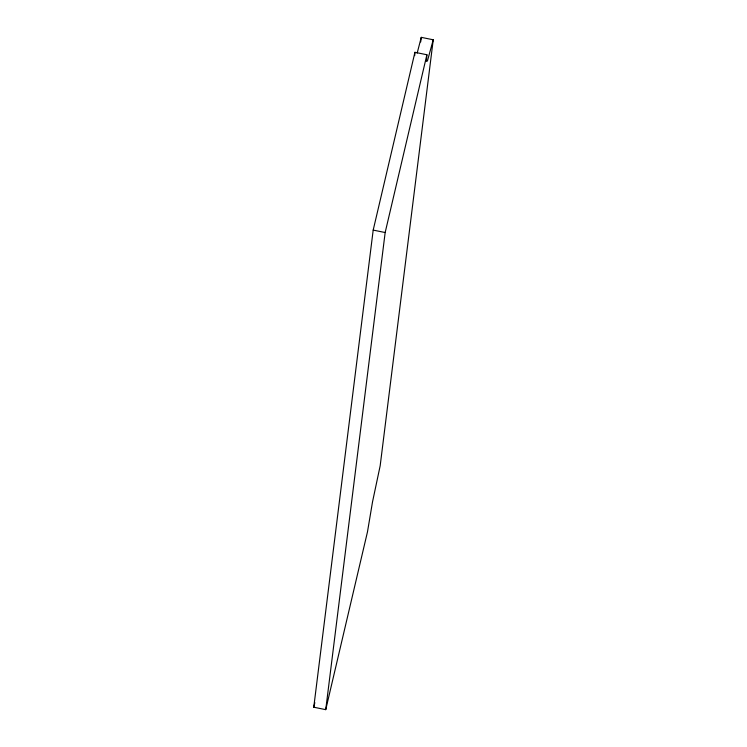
<?xml version="1.0" encoding="UTF-8"?>
<svg xmlns="http://www.w3.org/2000/svg" width="747" height="747" viewBox="0 0 747 747"><rect width="100%" height="100%" fill="white"/><g stroke="black" fill="none" stroke-linecap="round" stroke-linejoin="round"><path stroke-width="1.12" d="M414.688 55.661L414.93 52.309L426.901 54.755L426.406 61.45L427.433 60.965L433.232 39.787L421.261 37.35L417.181 53.093M433.232 39.787L380.176 465.745L372.52 501.909L367.477 531.873L325.739 709.65L313.768 707.213L373.192 230.095L414.93 52.309M325.739 709.65L385.163 232.532L426.901 54.755M420.682 41.981L421.261 37.35M313.768 707.213L314.832 702.684M373.192 230.095L385.163 232.532"/></g></svg>
